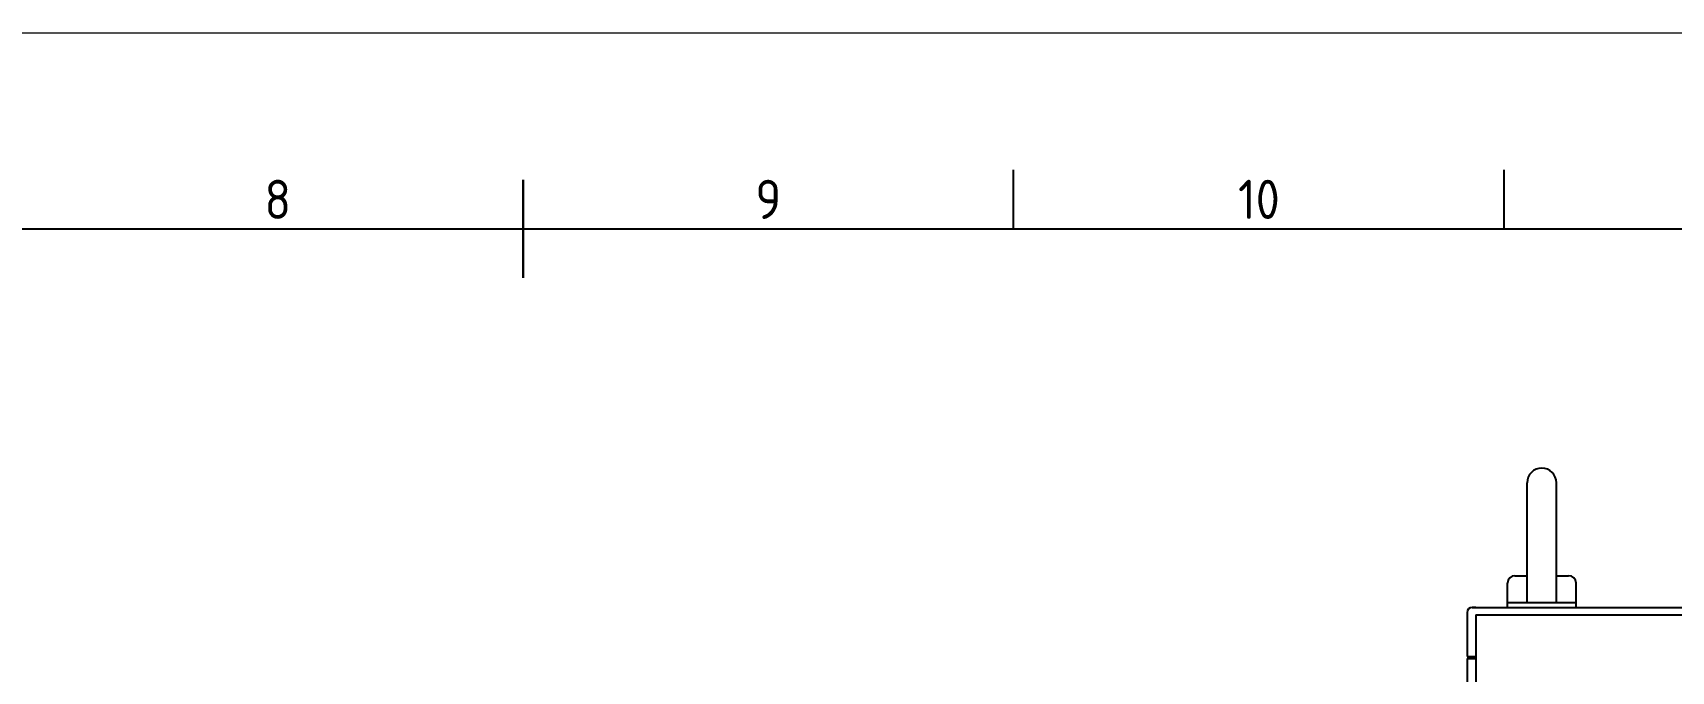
# Model space of a CAD drawing. Header units: inches. Extents: x -1220 to 2144, y -720 to 1656.
# Drawn here: x 262 to 931, y 1395 to 1656 of the extents above; entities that cross this region are included whole.
import ezdxf
from ezdxf.enums import TextEntityAlignment as Align

# ---------------------------------------------------------------- set-up
doc = ezdxf.new("R2010")
doc.units = ezdxf.units.IN
doc.header["$LTSCALE"] = 12
doc.layers.add('AE_BOR', color=1, linetype='Continuous')
doc.layers.add('PSYMS', color=7, linetype='Continuous')
doc.styles.add('WD_IEC', font='isocp2.shx', dxfattribs={"width": 0.9, "height": 4, "bigfont": 'gbcbig.shx'})

# ---------------------------------------------------------------- blocks, each defined once
blk = doc.blocks.new('gb_a1')
blk.add_line((20, 574), (821, 574))
at = {"layer": 'AE_BOR', "color": 1, "lineweight": 15}
blk.add_line((0, 594), (841, 594), dxfattribs=at)
at = {"layer": 'AE_BOR', "color": 2, "lineweight": 30}
for p, q in [((420.5, 574), (420.5, 579)), ((420.5, 569), (420.5, 574))]:
    blk.add_line(p, q, dxfattribs=at)
at = {"layer": 'AE_BOR'}
for p, q in [((470.5625, 574), (470.5625, 580)), ((520.625, 574), (520.625, 580))]:
    blk.add_line(p, q, dxfattribs=at)
at = {"layer": 'AE_BOR', "style": 'WD_IEC'}
for s, p in [('8', (395.46875, 575)), ('9', (445.53125, 575)), ('10', (495.59375, 575))]:
    blk.add_text(s, height=4, dxfattribs=at).set_placement(p, align=Align.CENTER)
blk = doc.blocks.new('5084600')
for p, q in [((0.943, 70.878), (0.943, 72.803)), ((1.415, 70.878), (1.415, 72.803)), ((0.629, 70.799), (0.629, 71.192)), ((0.747, 71.31), (0.943, 71.31)), ((1.415, 71.31), (1.611, 71.31)), ((1.729, 70.799), (1.729, 71.192)), ((0.629, 70.878), (1.729, 70.878)), ((-0.02, 70.72), (-0.02, 70.013)), ((0.118, 70.799), (0.059, 70.799)), ((0.059, 70.799), (19.611, 70.799)), ((0.118, 70.681), (19.611, 70.681)), ((0.118, 70.681), (0.118, 0.924)), ((-0.02, 70.013), (0.118, 70.013)), ((-0.02, 69.98), (0.118, 69.98)), ((-0.02, 69.98), (-0.02, 0.567))]:
    blk.add_line(p, q)
for centre, radius, start, end in [((1.179, 72.803), 0.236, 0, 180), ((0.747, 71.192), 0.118, 90, 180), ((1.611, 71.192), 0.118, 0, 90), ((0.059, 70.72), 0.0786, 90, 180)]:
    blk.add_arc(centre, radius, start, end)

msp = doc.modelspace()

# ---------------------------------------------------------------- block references
at = {"xscale": 4, "yscale": 4, "zscale": 4}
msp.add_blockref('gb_a1', (-1220, -720), dxfattribs=at)
at = {"layer": 'PSYMS', "xscale": 25.39999999999964, "yscale": 25.39999999999964, "zscale": 25.39999999999964}
msp.add_blockref('5084600', (847.89, -376.89), dxfattribs=at)

doc.saveas('drawing.dxf')
